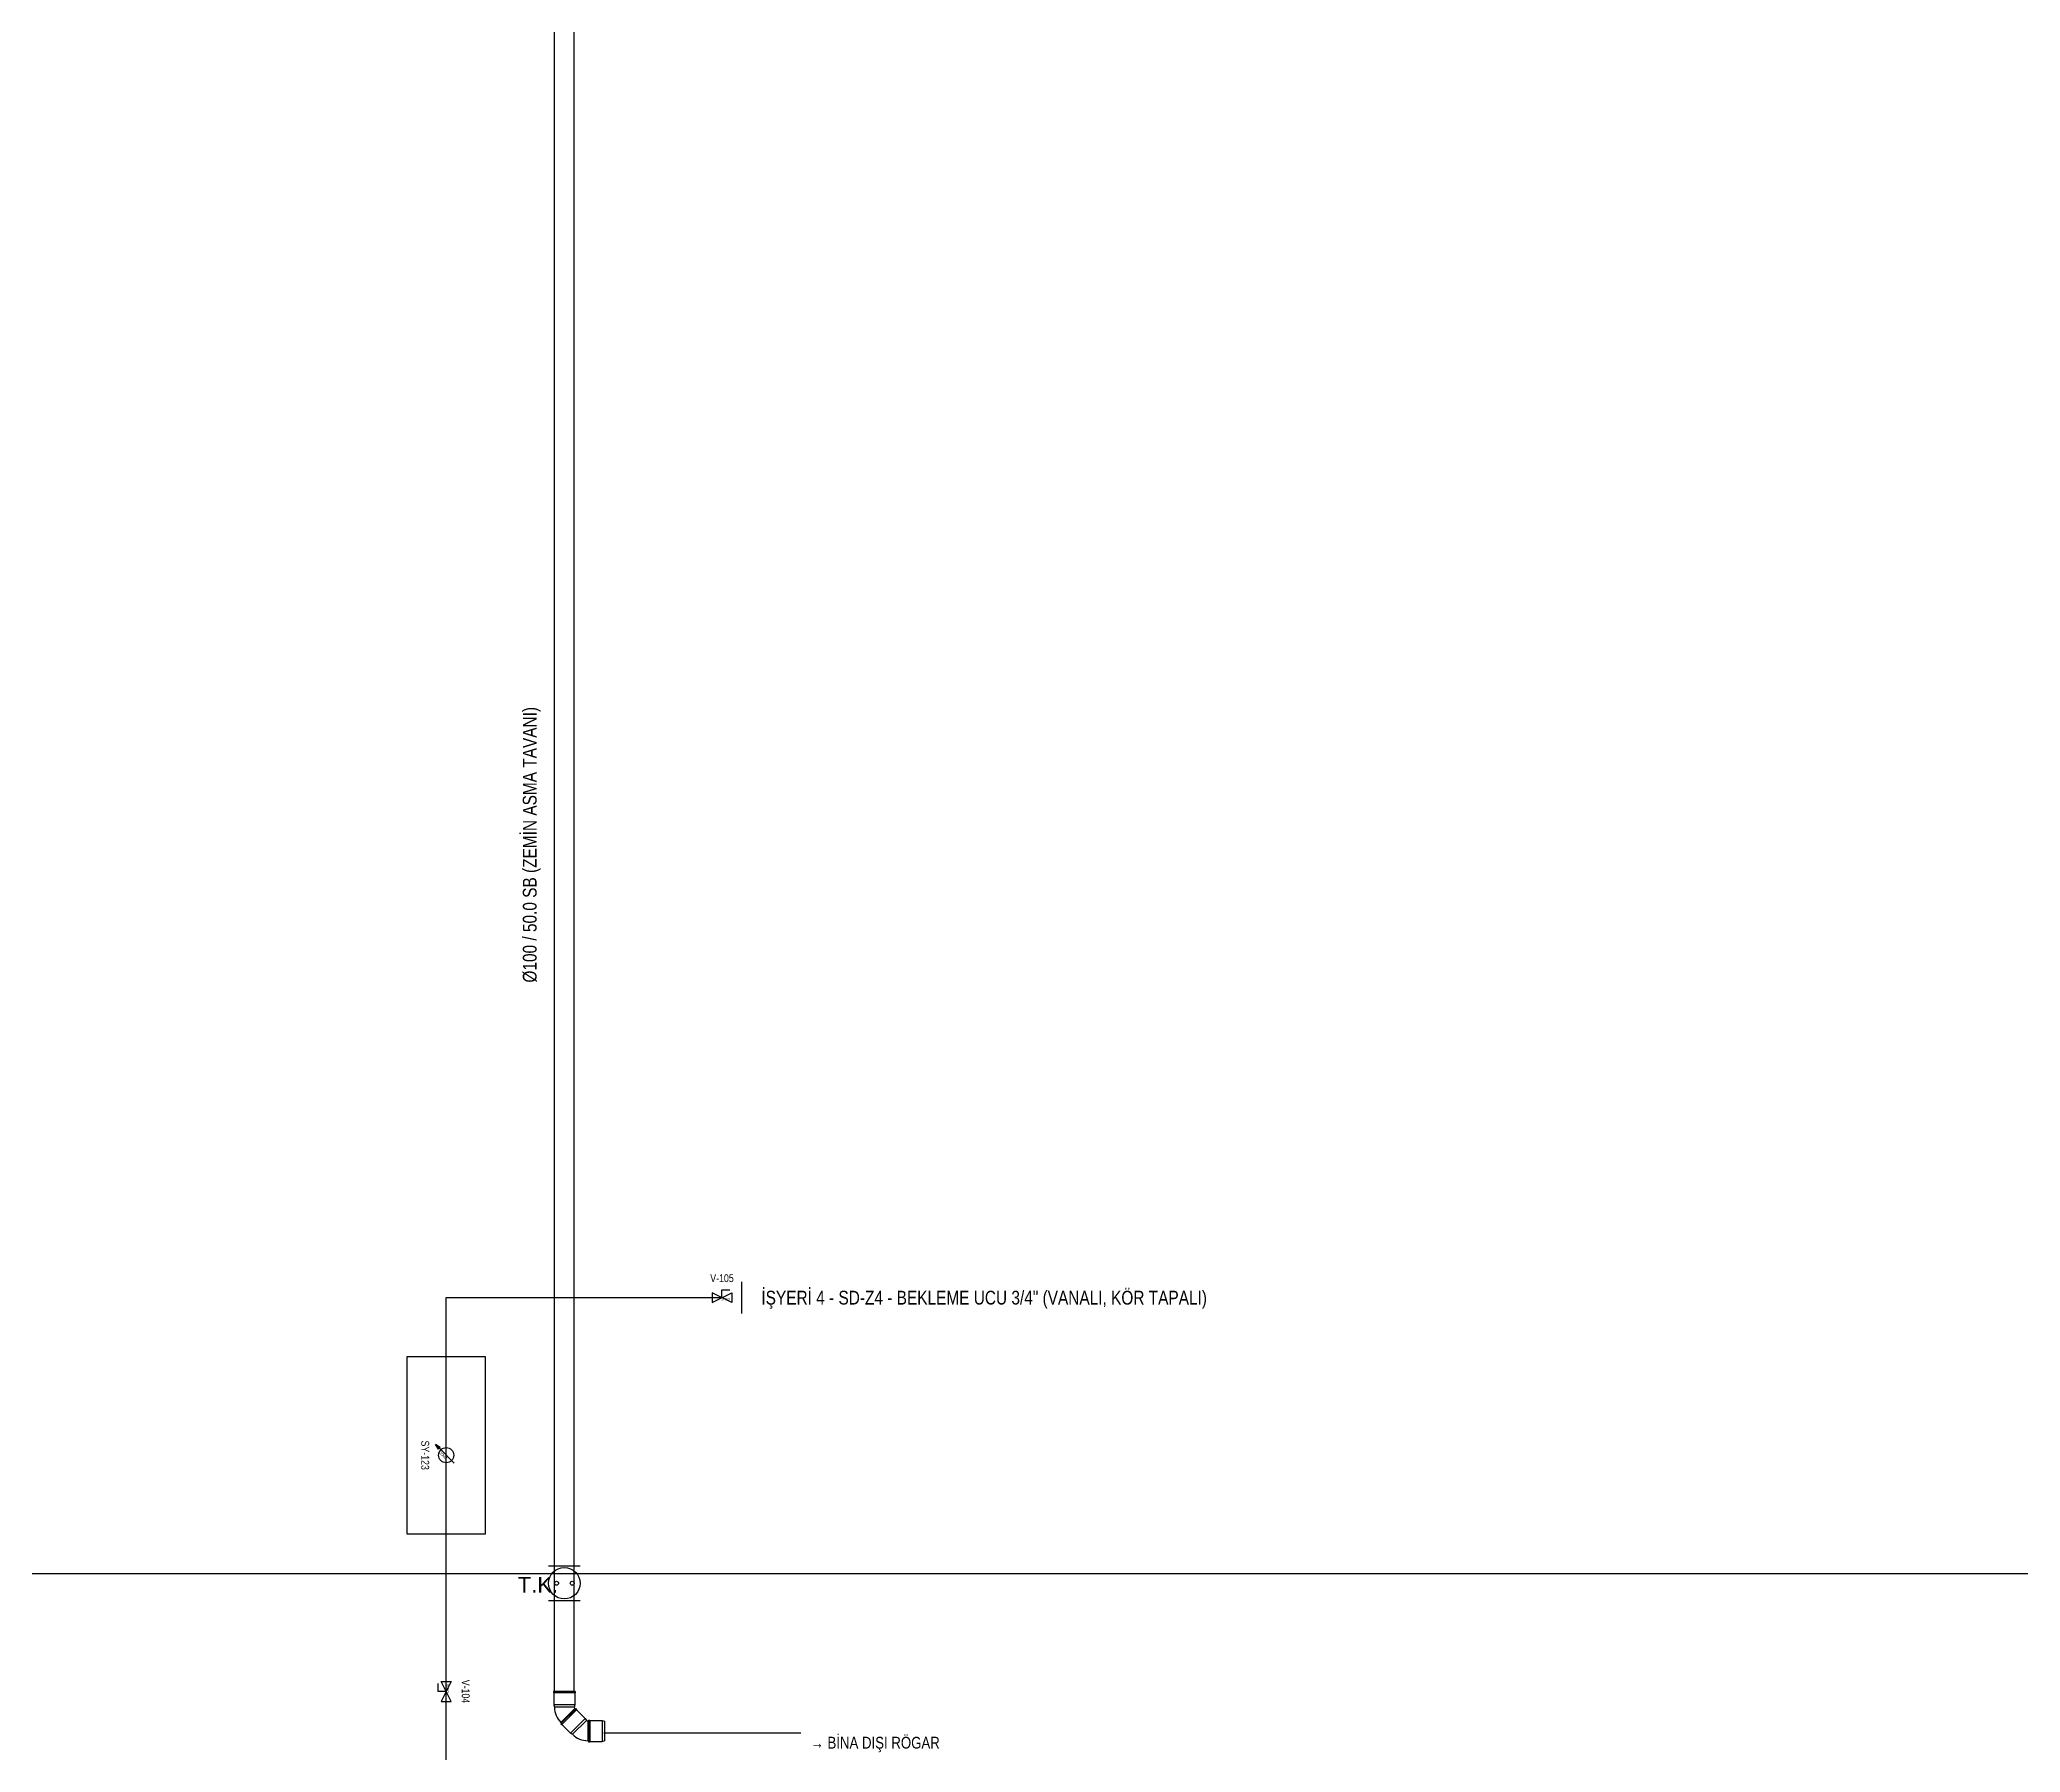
# Model space of a CAD drawing. Header units: centimetres. Extents: x 247996 to 315152, y -468471 to -440326.
# Drawn here: x 266894 to 267899, y -445941 to -445071 of the extents above; entities that cross this region are included whole.
import ezdxf
from ezdxf.enums import TextEntityAlignment as Align

# ---------------------------------------------------------------- set-up
doc = ezdxf.new("R2010")
doc.units = ezdxf.units.CM
doc.linetypes.add('0', pattern=[500, 500])
doc.layers.add('SCOTT-MTY-PISSU-CAP', color=211, linetype='Continuous', lineweight=30)
doc.layers.add('SCOTT-MTY-SOGUKSU-BORU', color=5, linetype='0', lineweight=30)
for name, color, linetype in [('SCOTT-MTY-PVC', 43, 'Continuous'), ('SCOTT-MTY-ROGAR', 5, 'Continuous'), ('SCOTT-MTY-SAYAC', 3, 'Continuous'), ('SCOTT-MTY-SEMA', 8, 'Continuous'), ('SCOTT-MTY-TES-YAZI', 7, 'Continuous'), ('SCOTT-MTY-VANA', 1, 'Continuous')]:
    doc.layers.add(name, color=color, linetype=linetype)
doc.styles.add('MTYCAPLT', font='arial.ttf')
doc.styles.add('ROTAS', font='arial.ttf')

# ---------------------------------------------------------------- blocks, each defined once
blk = doc.blocks.new('MTY-TEMIZLEME KAPAGI KOLON')
at = {"layer": 'SCOTT-MTY-VANA', "color": 1, "ltscale": 75}
for p, q in [((-10, 11), (10, 11)), ((-10, -11), (10, -11))]:
    blk.add_line(p, q, dxfattribs=at)
for centre, radius in [((0, 2.220446049250313e-15), 10), ((-4.999999999999998, 2.83276944882399e-15), 1.25), ((5, 9.9579925010296e-16), 1.25)]:
    blk.add_circle(centre, radius, dxfattribs=at)
at = {"layer": 'SCOTT-MTY-VANA', "color": 1, "ltscale": 75, "style": 'MTYCAPLT'}
blk.add_attdef('TK', (-29.59626877560192, -5.963930749594138), '', height=10, dxfattribs=at)
blk = doc.blocks.new('PVC DIRSEK')
at = {"layer": 'SCOTT-MTY-PVC', "color": 43}
for p, q in [((-5.499999999912689, 3.637978807091713e-12), (-5.499999999912689, -0.59999999997126)), ((5.499999999912689, -3.637978807091713e-12), (-5.499999999912689, 3.637978807091713e-12)), ((5.500000000087311, -0.5999999999803549), (-5.499999999912689, -0.59999999997126)), ((-5.299863934458699, -0.5999999999803549), (-5.299863934458699, -6.851006618232987)), ((5.299863934516907, -6.8510066182439), (-5.299863934458699, -6.851006618232987)), ((-5.299863934458699, -6.851006618232987), (-4.999999999912689, -7.991006618237861)), ((5.000000000087311, -7.991006618252413), (-4.999999999912689, -7.991006618237861)), ((5.292893218924291, -8.698113399406338), (-1.778174593113363, -15.76918121132758)), ((5.575600352924084, -8.980820533435235), (-1.559247879033137, -16.11566876538882)), ((6.308120604895521, -9.096828418850691), (-1.328536419081502, -16.73348544288774)), ((6.166603035771004, -9.238345987976118), (-1.328536418990552, -16.73348544273676)), ((5.299863934516907, -6.8510066182439), (5.000000000087311, -7.991006618252413)), ((5.292893218924291, -8.698113399406338), (5.575600352924084, -8.980820533435235)), ((5.299863934516907, -0.5999999999803549), (5.299863934516907, -6.8510066182439)), ((5.499999999912689, -3.637978807091713e-12), (5.500000000087311, -0.5999999999803549)), ((5.883856536076564, -8.672564350279117), (5.511819932976323, -9.044600953379359)), ((5.883856536122039, -8.672564350133598), (5.575600352924084, -8.980820533435235)), ((5.883856536122039, -8.672564350133598), (6.308120604895521, -9.096828418850691)), ((5.883856536076564, -8.672564350279117), (6.308120604895521, -9.096828418850691)), ((6.308120604895521, -9.096828418850691), (6.166603035730077, -9.238345987943376)), ((6.166603035771004, -9.238345987976118), (10.58673220478704, -13.65847515699215)), ((-1.495467459084466, -16.05188834535647), (-1.894318056904012, -16.45073894324696)), ((-1.559247879033137, -16.11566876538882), (-1.894318056856719, -16.4507389432024)), ((-1.894318056904012, -16.45073894324696), (-1.470053988305153, -16.87500301196224)), ((-1.894318056856719, -16.4507389432024), (-1.470053988162363, -16.87500301189675)), ((-1.778174593113363, -15.76918121132758), (-1.495467459084466, -16.05188834535647)), ((-1.328536419081502, -16.73348544288774), (-1.470053988305153, -16.87500301196224)), ((-1.328536419113334, -16.73348544286046), (-1.470053988162363, -16.87500301189675)), ((-1.328536419113334, -16.73348544286046), (3.091592749894517, -21.15361461186831)), ((10.58673220478704, -13.65847515699215), (3.091592749894517, -21.15361461186831)), ((11.18079811387724, -14.67661270901908), (4.109730302001481, -21.74768052087393)), ((10.58673220478704, -13.65847515699215), (11.18079811387724, -14.67661270901908)), ((11.88790489505755, -14.96950592779331), (11.88790489497478, -24.96950592795429)), ((11.88790489505755, -14.96950592779331), (12.28771315815993, -14.96950592781332)), ((12.28771315808717, -14.53356585277606), (12.28771315815993, -14.96950592781332)), ((12.28771315808717, -14.53356585277606), (12.88771315813392, -14.53356585273605)), ((12.28771315815993, -14.96950592781332), (12.28771315816903, -25.03356585277606)), ((12.88771315813392, -14.53356585273605), (12.88771315808208, -14.73370191831282)), ((12.88771315808208, -14.73370191831282), (12.88771315817667, -25.33342978727842)), ((12.88771315808208, -14.73370191831282), (19.13871977653616, -14.7337019182628)), ((19.13871977653616, -14.7337019182628), (20.2787197765856, -15.07148656741856)), ((19.13871977653616, -14.7337019182628), (19.13871977641156, -25.33342978729843)), ((20.2787197765856, -15.07148656741856), (20.27871977635914, -24.99564513799714)), ((3.091592749894517, -21.15361461186831), (4.109730302001481, -21.74768052087393)), ((11.88790489497478, -24.96950592795429), (12.28771315809809, -24.96950592795429)), ((12.28771315809809, -24.96950592795429), (12.28771315814811, -25.53356585280153)), ((12.28771315814811, -25.53356585280153), (12.88771315807116, -25.53356585288338)), ((12.88771315817667, -25.33342978727842), (19.13871977641156, -25.33342978729843)), ((12.88771315817667, -25.33342978727842), (12.88771315807116, -25.53356585288338)), ((19.13871977641156, -25.33342978729843), (20.27871977635914, -24.99564513799714))]:
    blk.add_line(p, q, dxfattribs=at)
for centre, radius, start, end in [((6.000000000087311, -7.991006618252413), 10.99999999999592, 180, 224.9999999997052), ((6.000000000087311, -7.991006618252413), 0.9999999999958049, 180, 224.9999999997052), ((11.88790489506391, -13.96950592783242), 0.9999999999958049, 225, 269.9999999996873), ((11.88790489506391, -13.96950592783242), 10.99999999999592, 225, 269.9999999996873)]:
    blk.add_arc(centre, radius, start, end, dxfattribs=at)
blk = doc.blocks.new('MTY-KURESEL VANA')
at = {"layer": 'SCOTT-MTY-VANA'}
for p, q in [((0, -8.881784197001252e-16), (0, 7.999999999999997)), ((0, 7.999999999999997), (8, 7.999999999999997))]:
    blk.add_line(p, q, dxfattribs=at)
blk.add_lwpolyline([(-10, 5), (-10, -4.999999999999999), (10, 5.000000000000001), (10, -4.999999999999999), (-10, 5.000000000000001)], dxfattribs=at)
blk.add_attdef('CAP', (-1.10482303952088, -2.748897084965286), '', height=2.5, dxfattribs=at)
blk = doc.blocks.new('MTY-SU SAYACI')
at = {"layer": 'SCOTT-MTY-VANA'}
blk.add_hatch(color=256, dxfattribs=at).paths.add_polyline_path([(9.800499987252621, 9.80049998725297), (5.637305480596993, 7.034048038274517), (7.034048038274705, 5.637305480596929)])
for p, q in [((-7.325626253097823, -7.325626253097951), (6.335676759435657, 6.335676759435851)), ((5.637305480596993, 7.034048038274517), (9.800499987252167, 9.800499987252673)), ((7.034048038274705, 5.637305480596929), (5.637305480596993, 7.034048038274517)), ((7.034048038274705, 5.637305480596929), (9.800499987252294, 9.800499987252485))]:
    blk.add_line(p, q, dxfattribs=at)
blk.add_circle((0, 0), 7.000000000005, dxfattribs=at)
blk.add_attdef('CAP', (-2.285634328742455, -1.152700095365943), '', height=2.5, rotation=45.0000000000007, dxfattribs=at)

msp = doc.modelspace()

# ---------------------------------------------------------------- linework, layer by layer
at = {"layer": 'SCOTT-MTY-PVC'}
for p, q in [((267155, -445910), (267155, -441990)), ((267165, -445910), (267165, -441990)), ((267180, -445931), (267280, -445931))]:
    msp.add_line(p, q, dxfattribs=at)
at = {"layer": 'SCOTT-MTY-SAYAC'}
msp.add_lwpolyline([(267080, -445830), (267120, -445830), (267120, -445740), (267080, -445740)], close=True, dxfattribs=at)
at = {"layer": 'SCOTT-MTY-SEMA'}
msp.add_lwpolyline([(258900, -445850), (276550, -445850)], dxfattribs=at)
at = {"layer": 'SCOTT-MTY-SOGUKSU-BORU'}
msp.add_line((267250, -445718), (267250, -445702), dxfattribs=at)
msp.add_lwpolyline([(267100, -446140), (267100, -445710), (267240, -445710)], dxfattribs=at)

# ---------------------------------------------------------------- block references
at = {"layer": 'SCOTT-MTY-PISSU-CAP'}
ref = msp.add_blockref('MTY-TEMIZLEME KAPAGI KOLON', (267160, -445855), dxfattribs=dict(at, xscale=0.8, yscale=0.8))
ref.add_attrib('TK', 'T.K.', (267136.3229849795, -445859.7711445997), dxfattribs={"height": 8, "style": 'MTYCAPLT'})
at = {"layer": 'SCOTT-MTY-PVC'}
msp.add_blockref('PVC DIRSEK', (267160, -445910), dxfattribs=at)
at = {"layer": 'SCOTT-MTY-SAYAC'}
ref = msp.add_blockref('MTY-SU SAYACI', (267100, -445790), dxfattribs=dict(at, xscale=0.55, yscale=0.55, rotation=90))
ref.add_attrib('CAP', 'DN20', (267100.6339850525, -445791.2570988808), dxfattribs={"height": 1.375, "rotation": 135.0000000000007})
at = {"layer": 'SCOTT-MTY-VANA', "xscale": 0.5, "yscale": 0.5}
msp.add_blockref('MTY-KURESEL VANA', (267240, -445710), dxfattribs=at).add_auto_attribs({'CAP': 'DN20'})
at = {"layer": 'SCOTT-MTY-VANA', "xscale": 0.5, "yscale": 0.5, "rotation": 90}
msp.add_blockref('MTY-KURESEL VANA', (267100, -445910), dxfattribs=at).add_auto_attribs({'CAP': 'DN20'})

# ---------------------------------------------------------------- texts
at = {"layer": 'SCOTT-MTY-PISSU-CAP', "style": 'ROTAS', "width": 0.8}
msp.add_text('Ø100 / 50.0 SB (ZEMİN ASMA TAVANI)', height=7, rotation=90, dxfattribs=at).set_placement((267148, -445550), align=Align.BOTTOM_LEFT)
at = {"layer": 'SCOTT-MTY-ROGAR', "style": 'ROTAS', "width": 0.8}
msp.add_text('→ BİNA DIŞI RÖGAR', height=6, dxfattribs=at).set_placement((267285, -445936), align=Align.MIDDLE_LEFT)
at = {"layer": 'SCOTT-MTY-TES-YAZI', "style": 'ROTAS', "width": 0.8}
msp.add_text('İŞYERİ 4 - SD-Z4 - BEKLEME UCU 3/4" (VANALI, KÖR TAPALI)', height=7, dxfattribs=at).set_placement((267260, -445710), align=Align.MIDDLE_LEFT)
at = {"layer": 'SCOTT-MTY-VANA', "style": 'ROTAS', "width": 0.8}
msp.add_text('V-105', height=4, dxfattribs=at).set_placement((267240, -445700.1), align=Align.MIDDLE_CENTER)
for s, p in [('SY-123', (267089.35, -445790)), ('V-104', (267109.9, -445910))]:
    msp.add_text(s, height=4, rotation=-90, dxfattribs=at).set_placement(p, align=Align.MIDDLE_CENTER)

doc.saveas('drawing.dxf')
